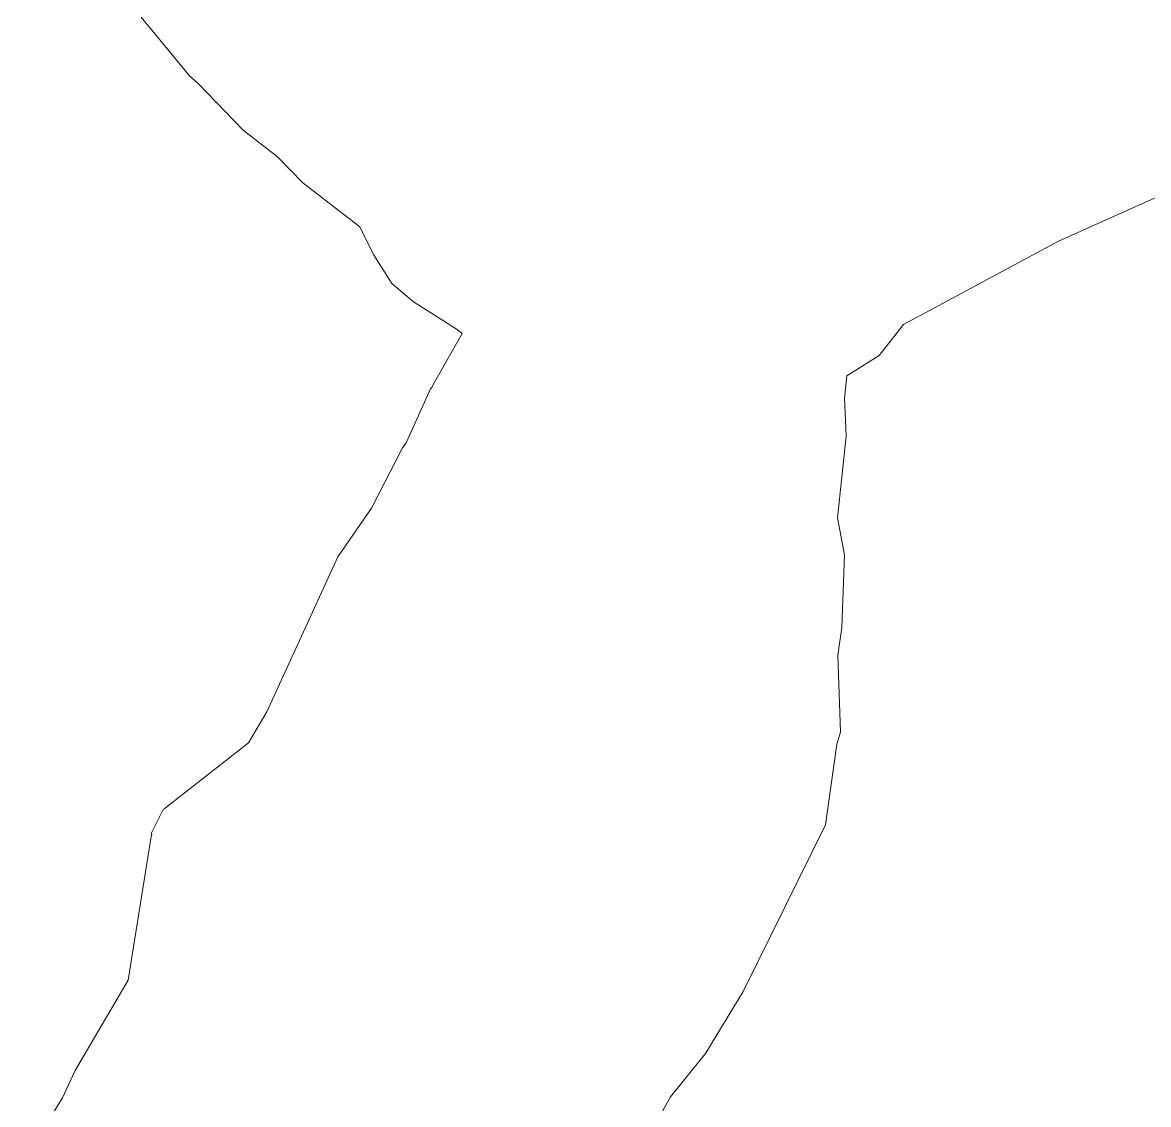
# Model space of a CAD drawing. Header units: metres. Extents: x 809241 to 811075, y 9156873 to 9158251.
# Drawn here: x 810157.6 to 810209.2, y 9157873.2 to 9157922.8 of the extents above; entities that cross this region are included whole.
import ezdxf

# ---------------------------------------------------------------- set-up
doc = ezdxf.new("R2010")
doc.units = ezdxf.units.M
doc.layers.add('C-TOPO-MAJR', color=9, linetype='Continuous')

msp = doc.modelspace()

# ---------------------------------------------------------------- linework, layer by layer
at = {"layer": 'C-TOPO-MAJR', "color": 9, "linetype": 'Continuous', "lineweight": 5}
for points, elevation in [([(810157.648, 9157870.572), (810159.486, 9157873.531), (810160.061, 9157874.785), (810162.493, 9157878.929), (810163.543, 9157885.514), (810163.58, 9157885.601), (810163.55, 9157885.655), (810164.095, 9157886.752), (810164.161, 9157886.778), (810164.192, 9157886.827), (810168.004, 9157889.796), (810168.844, 9157891.218), (810172.089, 9157898.326), (810173.636, 9157900.546), (810175.063, 9157903.325), (810175.224, 9157903.545), (810176.348, 9157906.014), (810176.405, 9157906.089), (810176.448, 9157906.188), (810177.798, 9157908.562), (810177.569, 9157908.735), (810175.567, 9157910.014), (810174.577, 9157910.842), (810173.729, 9157912.171), (810173.105, 9157913.438), (810170.491, 9157915.459), (810169.327, 9157916.649), (810167.759, 9157917.864), (810165.702, 9157920.014), (810165.299, 9157920.366), (810163.084, 9157923.044)], 2610), ([(810209.517, 9157914.75), (810205.117, 9157912.79), (810198.018, 9157908.968), (810196.894, 9157907.555), (810195.425, 9157906.621), (810195.316, 9157905.588), (810195.392, 9157903.853), (810194.991, 9157900.109), (810195.306, 9157898.412), (810195.191, 9157895.087), (810195.013, 9157893.823), (810195.123, 9157890.285), (810194.955, 9157889.743), (810194.439, 9157886.041), (810190.664, 9157878.412), (810188.947, 9157875.567), (810187.335, 9157873.587), (810185.379, 9157870.085)], 2600)]:
    msp.add_lwpolyline(points, dxfattribs=dict(at, elevation=elevation))

doc.saveas('drawing.dxf')
